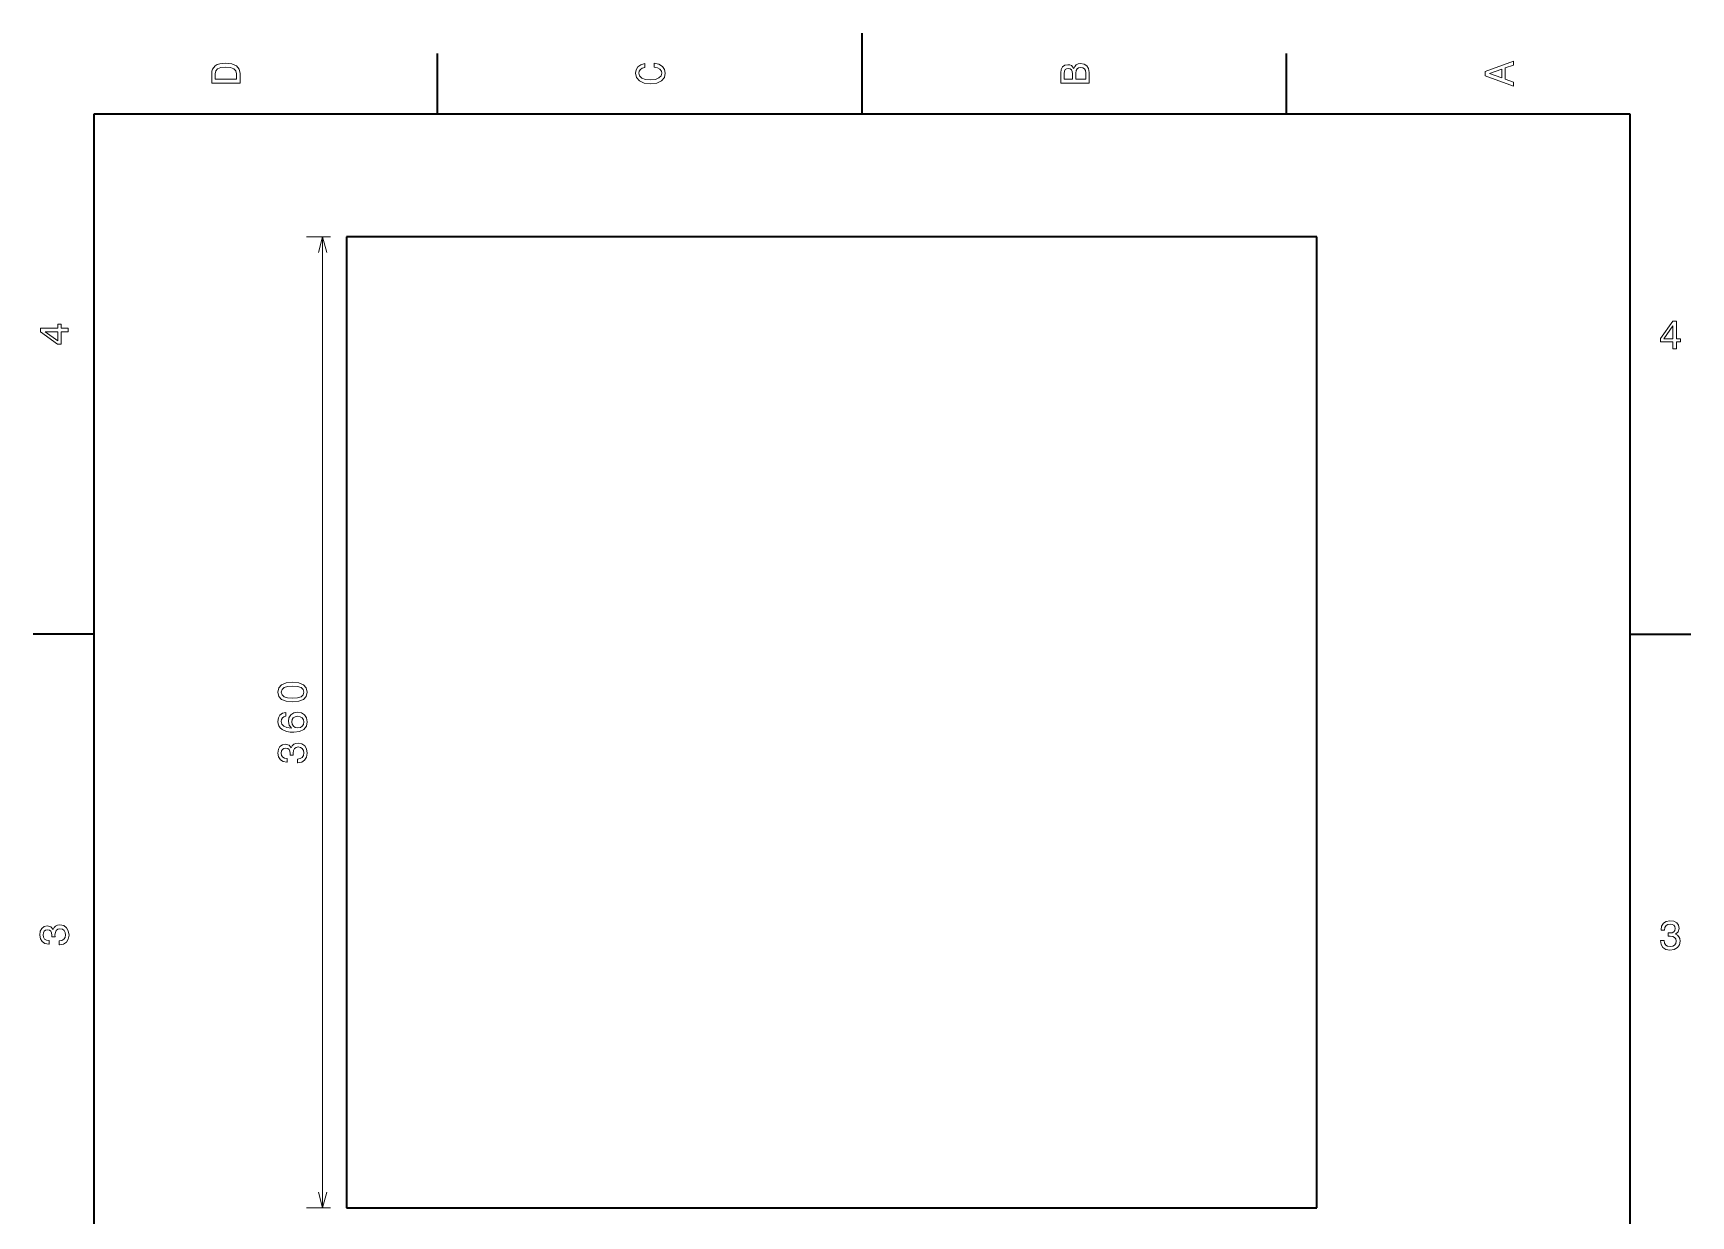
# Model space of a CAD drawing. Extents: x 0 to 210, y 0 to 297.
# Drawn here: x 2.5 to 207.5, y 150.8 to 297 of the extents above; entities that cross this region are included whole.
import ezdxf

# ---------------------------------------------------------------- set-up
doc = ezdxf.new("R2010")
doc.units = 0

msp = doc.modelspace()

# ---------------------------------------------------------------- linework, layer by layer
at = {"color": 7, "lineweight": 35, "ltscale": 0.25}
msp.add_line((105, 287), (105, 297), dxfattribs=at)
at = {"color": 7, "lineweight": 35, "ltscale": 0.1875}
for p, q in [((52.5, 287), (52.5, 294.5)), ((157.5, 287), (157.5, 294.5)), ((10, 222.699997), (2.5, 222.699997)), ((200, 222.699997), (207.5, 222.699997))]:
    msp.add_line(p, q, dxfattribs=at)
at = {"color": 7, "lineweight": 35}
for p, q in [((200, 287), (10, 287)), ((10, 287), (10, 10)), ((200, 10), (200, 287)), ((161.255692, 271.817017), (41.255684, 271.817017)), ((41.255684, 271.817017), (41.255684, 151.817017)), ((161.255692, 151.817017), (161.255692, 271.817017)), ((41.255684, 151.817017), (161.255692, 151.817017))]:
    msp.add_line(p, q, dxfattribs=at)
at = {"color": 3, "lineweight": 13, "ltscale": 0.074113}
for p, q in [((39.255684, 271.817017), (36.291183, 271.817017)), ((39.255684, 151.817017), (36.291183, 151.817017))]:
    msp.add_line(p, q, dxfattribs=at)
at = {"color": 3, "lineweight": 13}
msp.add_line((38.291183, 151.817017), (38.291183, 271.817017), dxfattribs=at)
at = {"color": 7, "lineweight": 13}
for points in [[(24.583214, 291.994965), (24.583214, 290.829987), (28.083214, 290.829987), (28.083214, 291.994965), (27.972263, 292.544678), (27.634367, 292.953186), (27.084656, 293.205353), (26.333214, 293.296112), (25.566643, 293.215424), (25.26405, 293.114563), (25.021975, 292.973358), (24.694164, 292.56485), (24.613474, 292.297546)], [(79.282059, 292.817017), (79.705688, 292.716156), (80.008286, 292.549713), (80.194885, 292.317719), (80.255402, 292.04541), (80.164627, 291.71759), (79.892288, 291.460388), (79.448486, 291.28891), (78.833214, 291.233429), (78.222984, 291.28891), (77.774139, 291.455353), (77.501801, 291.712555), (77.405983, 292.04541), (77.456413, 292.287476), (77.597626, 292.494232), (77.82457, 292.65564), (78.137245, 292.766571), (78.137245, 293.245697), (77.658142, 293.094391), (77.295029, 292.832153), (77.068085, 292.47406), (76.987396, 292.04541), (77.113472, 291.510803), (77.466499, 291.102325), (78.046471, 290.840057), (78.833214, 290.749298), (79.619957, 290.840057), (80.199928, 291.102325), (80.557999, 291.510803), (80.679039, 292.04541), (80.583214, 292.514404), (80.315926, 292.89267), (79.877159, 293.159943), (79.282059, 293.301147)], [(131.192001, 292.630402), (130.89949, 292.983429), (130.702805, 293.074219), (130.460724, 293.104462), (130.082489, 293.03891), (129.81015, 292.842224), (129.643723, 292.524506), (129.583206, 292.080688), (129.583206, 290.835022), (133.083206, 290.835022), (133.083206, 292.151306), (133.012604, 292.620331), (132.805832, 292.968292), (132.478012, 293.18515), (132.03421, 293.260803), (131.736664, 293.215424), (131.489548, 293.094391), (131.307983, 292.897705)], [(185.583206, 290.466858), (185.583206, 290.930847), (184.554382, 291.299011), (184.554382, 292.695984), (185.583206, 293.064117), (185.583206, 293.538177), (182.078156, 292.257202), (182.078156, 291.742798)], [(25.001802, 291.959656), (25.07745, 292.342957), (25.309439, 292.605194), (25.722984, 292.761536), (26.333214, 292.811951), (26.923271, 292.7565), (27.336817, 292.600159), (27.583935, 292.332855), (27.664625, 291.959656), (27.664625, 291.299011), (25.001802, 291.299011)], [(131.03566, 291.984863), (131.03566, 291.299011), (130.001801, 291.299011), (130.001801, 292.025208), (130.032059, 292.297546), (130.122833, 292.489197), (130.279175, 292.605194), (130.511154, 292.645538), (130.743149, 292.600159), (130.904526, 292.479126), (131.005402, 292.272339)], [(132.664612, 292.095825), (132.664612, 291.299011), (131.45929, 291.299011), (131.45929, 292.050446), (131.494583, 292.368164), (131.600494, 292.595093), (131.782059, 292.731262), (132.044296, 292.776672), (132.321686, 292.731262), (132.513321, 292.605194), (132.629318, 292.393372)], [(184.125717, 291.460388), (182.582489, 292), (184.125717, 292.539642)], [(6.833213, 260.077362), (6.833213, 260.53125), (5.965778, 260.53125), (5.965778, 261.030548), (5.56232, 261.030548), (5.56232, 260.53125), (3.408862, 260.53125), (3.408862, 260.072327), (5.521974, 258.539185), (5.965778, 258.539185), (5.965778, 260.077362)], [(205.27739, 257.966766), (205.731277, 257.966766), (205.731277, 258.834198), (206.23056, 258.834198), (206.23056, 259.237671), (205.731277, 259.237671), (205.731277, 261.391113), (205.272339, 261.391113), (203.739197, 259.278015), (203.739197, 258.834198), (205.27739, 258.834198)], [(204.162827, 259.237671), (205.27739, 260.806091), (205.27739, 259.237671)], [(5.56232, 258.96283), (3.993876, 260.077362), (5.56232, 260.077362)], [(5.73379, 184.329117), (5.769093, 184.329117), (6.253242, 184.409805), (6.616354, 184.646835), (6.848343, 185.020035), (6.934078, 185.514282), (6.848343, 186.038773), (6.626441, 186.432144), (6.273415, 186.684311), (5.819525, 186.775085), (5.521974, 186.734741), (5.279899, 186.623795), (5.0933, 186.44223), (4.957133, 186.20015), (4.684798, 186.527969), (4.251081, 186.643967), (3.857709, 186.568314), (3.560158, 186.351456), (3.373559, 185.998428), (3.307997, 185.514282), (3.388689, 185.060394), (3.610591, 184.712402), (3.963617, 184.485458), (4.432637, 184.409805), (4.46794, 184.409805), (4.46794, 184.858658), (4.145173, 184.899002), (3.913184, 185.030121), (3.771974, 185.241943), (3.721542, 185.53949), (3.761888, 185.801743), (3.867795, 185.993378), (4.039265, 186.109375), (4.271254, 186.15477), (4.518372, 186.109375), (4.684798, 185.988342), (4.785663, 185.77652), (4.815922, 185.489059), (4.810879, 185.292374), (5.209294, 185.292374), (5.199208, 185.53949), (5.244596, 185.857224), (5.365634, 186.094254), (5.56232, 186.235458), (5.819525, 186.285889), (6.112032, 186.230423), (6.328891, 186.084167), (6.465058, 185.852173), (6.510447, 185.54454), (6.460014, 185.226807), (6.308718, 184.994827), (6.066643, 184.848572), (5.73379, 184.793091)], [(203.729111, 184.866226), (203.729111, 184.830917), (203.809799, 184.346771), (204.046829, 183.983658), (204.420029, 183.751663), (204.914276, 183.665939), (205.438766, 183.751663), (205.832138, 183.973572), (206.084305, 184.326599), (206.175079, 184.780487), (206.134735, 185.078033), (206.023788, 185.320114), (205.842224, 185.506714), (205.600143, 185.642883), (205.927963, 185.915222), (206.043961, 186.348938), (205.968307, 186.74231), (205.75145, 187.039856), (205.398422, 187.226456), (204.914276, 187.292023), (204.460388, 187.211319), (204.112396, 186.989426), (203.885452, 186.636398), (203.809799, 186.167374), (203.809799, 186.13208), (204.258652, 186.13208), (204.298996, 186.454834), (204.430115, 186.686829), (204.641937, 186.828033), (204.939484, 186.878479), (205.201736, 186.83812), (205.393372, 186.732224), (205.509369, 186.560745), (205.554764, 186.328766), (205.509369, 186.081635), (205.388336, 185.915222), (205.176514, 185.814346), (204.889053, 185.784088), (204.692368, 185.789139), (204.692368, 185.390717), (204.939484, 185.400803), (205.257217, 185.355423), (205.494247, 185.234375), (205.635452, 185.037689), (205.685883, 184.780487), (205.630417, 184.487976), (205.484161, 184.271118), (205.252167, 184.134949), (204.944534, 184.089569), (204.626801, 184.139999), (204.394821, 184.29129), (204.248566, 184.533371), (204.193085, 184.866226)]]:
    msp.add_lwpolyline(points, close=True, dxfattribs=at)
at = {"color": 3, "lineweight": 13}
for points in [[(38.808823, 269.885162), (38.291183, 271.817017), (37.773544, 269.885162)], [(37.773544, 153.748871), (38.291183, 151.817017), (38.808823, 153.748871)]]:
    msp.add_lwpolyline(points, dxfattribs=at)
for points in [[(34.581528, 214.337616), (35.373314, 214.413269), (35.938156, 214.650299), (36.281097, 215.028549), (36.392048, 215.55304), (36.281097, 216.072495), (35.938156, 216.450729), (35.373314, 216.682724), (34.581528, 216.763412), (33.794785, 216.682724), (33.482105, 216.586899), (33.224899, 216.450729), (32.881962, 216.072495), (32.765965, 215.55304), (32.881962, 215.028549), (33.229942, 214.650299), (33.794785, 214.413269)], [(34.581528, 214.821777), (33.971298, 214.862122), (33.532536, 214.988205), (33.275333, 215.215149), (33.184555, 215.55304), (33.275333, 215.885895), (33.532536, 216.112839), (33.971298, 216.238922), (34.581528, 216.279266), (35.1968, 216.238922), (35.635563, 216.112839), (35.892769, 215.885895), (35.9785, 215.55304), (35.892769, 215.215149), (35.635563, 214.988205), (35.1968, 214.862122)], [(33.734264, 213.02739), (33.325764, 212.931564), (33.02317, 212.709671), (32.831528, 212.36673), (32.765968, 211.922928), (32.80127, 211.625381), (32.897091, 211.368164), (33.053429, 211.14122), (33.275333, 210.949585), (33.552711, 210.798279), (33.890606, 210.687332), (34.289021, 210.61673), (34.737869, 210.596558), (35.454006, 210.677246), (35.973461, 210.924362), (36.28614, 211.322784), (36.392048, 211.867447), (36.30127, 212.356644), (36.064236, 212.729843), (35.69104, 212.971924), (35.216976, 213.057648), (34.737869, 212.971924), (34.369713, 212.739929), (34.137726, 212.381866), (34.057034, 211.938049), (34.157898, 211.458954), (34.445362, 211.100876), (33.890606, 211.176529), (33.492191, 211.337906), (33.255161, 211.585022), (33.174469, 211.927963), (33.214813, 212.18013), (33.320721, 212.371765), (33.497234, 212.497849), (33.734264, 212.563416)], [(35.222019, 212.568451), (35.539742, 212.512985), (35.781818, 212.371765), (35.943199, 212.144821), (35.993633, 211.862411), (35.943199, 211.56485), (35.786861, 211.337906), (35.544785, 211.19165), (35.227062, 211.146271), (34.914383, 211.196701), (34.677349, 211.337906), (34.526054, 211.569901), (34.470577, 211.882584), (34.526054, 212.154907), (34.672306, 212.371765), (34.90934, 212.512985)], [(35.191761, 206.810104), (35.227062, 206.810104), (35.711212, 206.890793), (36.074326, 207.127823), (36.306313, 207.501022), (36.392048, 207.995255), (36.306313, 208.51976), (36.084412, 208.913132), (35.731384, 209.165283), (35.277493, 209.256073), (34.979942, 209.215714), (34.737869, 209.104767), (34.55127, 208.923218), (34.415104, 208.681137), (34.142769, 209.008942), (33.709049, 209.124939), (33.315678, 209.049301), (33.018127, 208.832428), (32.831528, 208.479416), (32.765968, 207.995255), (32.846657, 207.541367), (33.068562, 207.19339), (33.421585, 206.966446), (33.890606, 206.890793), (33.925911, 206.890793), (33.925911, 207.339645), (33.603142, 207.37999), (33.371155, 207.511108), (33.229942, 207.722931), (33.179512, 208.020477), (33.219856, 208.28273), (33.325764, 208.474365), (33.497234, 208.590363), (33.729221, 208.635742), (33.976341, 208.590363), (34.142769, 208.46933), (34.243633, 208.257507), (34.273891, 207.970047), (34.268848, 207.773361), (34.667263, 207.773361), (34.657177, 208.020477), (34.702568, 208.338196), (34.823605, 208.575226), (35.02029, 208.716446), (35.277493, 208.766876), (35.57, 208.711395), (35.786861, 208.56514), (35.923027, 208.33316), (35.968418, 208.025513), (35.917984, 207.707794), (35.766685, 207.475815), (35.524612, 207.329559), (35.191761, 207.274078)]]:
    msp.add_lwpolyline(points, close=True, dxfattribs=at)

doc.saveas('drawing.dxf')
